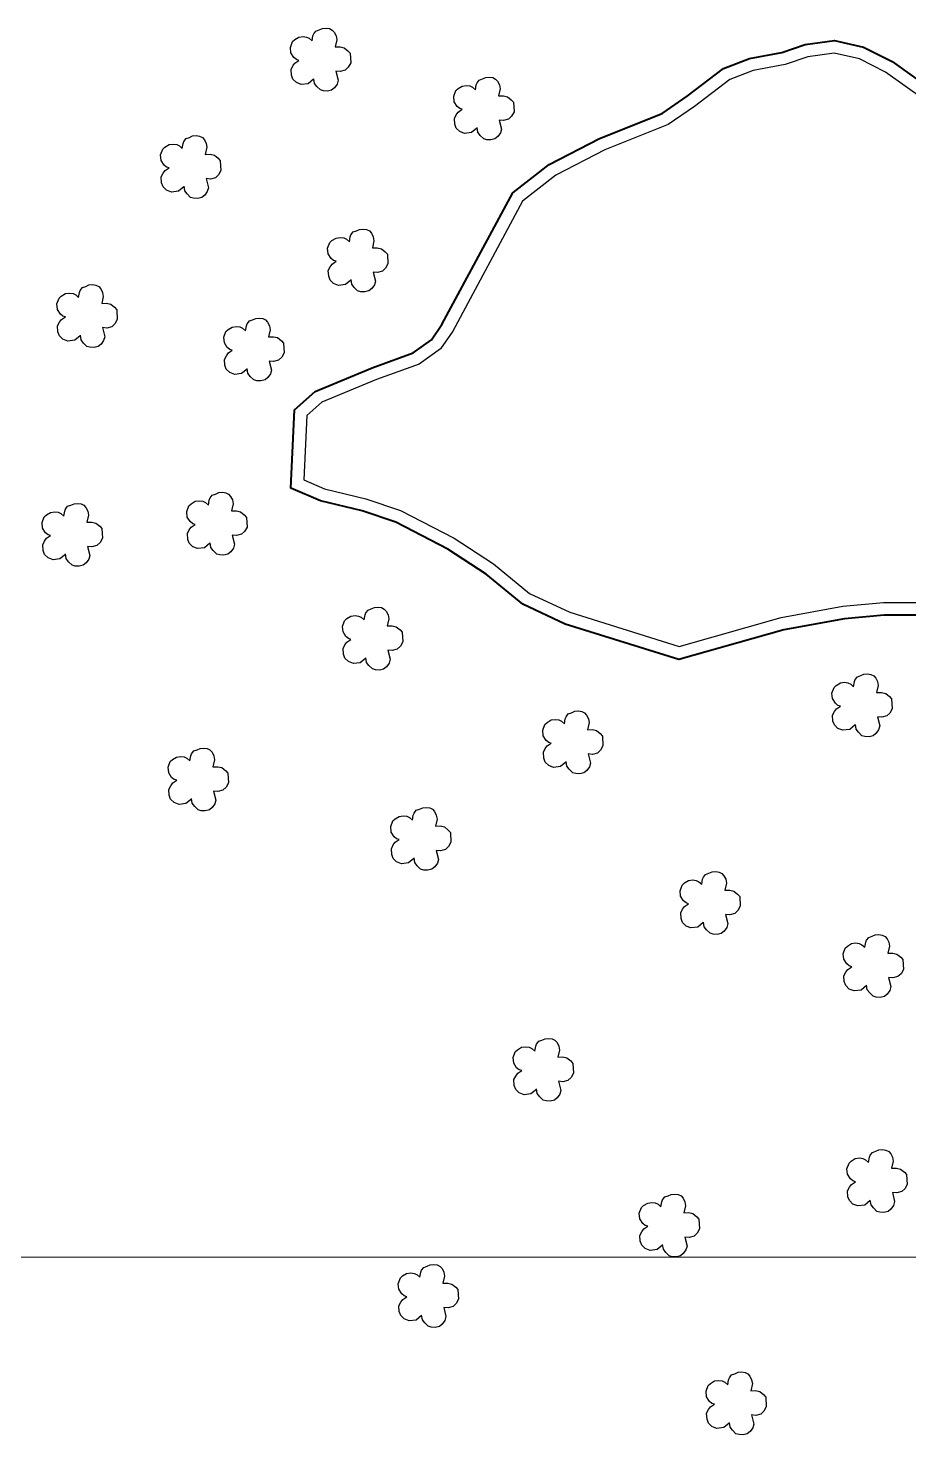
# Model space of a CAD drawing. Extents: x 728964 to 733419, y 7820946 to 7824096.
# Drawn here: x 729960 to 730312, y 7823129 to 7823690 of the extents above; entities that cross this region are included whole.
import ezdxf

# ---------------------------------------------------------------- set-up
doc = ezdxf.new("R2010")
doc.units = 0
doc.header["$MEASUREMENT"] = 0
doc.linetypes.add('CONTINUO', pattern=[0])
for name, color, linetype, lineweight in [('0114000294', 1, 'Continuous', 40), ('0114000294001', 5, 'Continuous', 25), ('MALHA', 8, 'Continuous', 9)]:
    doc.layers.add(name, color=color, linetype=linetype, lineweight=lineweight)
doc.layers.add('SIMBOLO ARVORE', color=118, linetype='Continuous')

msp = doc.modelspace()

# ---------------------------------------------------------------- linework, layer by layer
at = {"layer": '0114000294', "linetype": 'Continuous'}
msp.add_lwpolyline([(730330.54, 7823455.88), (730301.71, 7823455.87), (730285.94, 7823454.46), (730261.75, 7823450.08), (730219.92, 7823438.13), (730174.6, 7823452.33), (730157.7, 7823460.26), (730143.02, 7823472.23), (730127.79, 7823482.24), (730106.96, 7823492.91), (730093.64, 7823497.47), (730077.04, 7823501.46), (730065.1, 7823506.56), (730066.6, 7823537.72), (730074.8, 7823545.09), (730097.55, 7823554.49), (730113.98, 7823560.43), (730121.24, 7823565.59), (730125.41, 7823571.72), (730153.69, 7823624.24), (730168.15, 7823635.51), (730188.22, 7823645.92), (730213.2, 7823655.84), (730223.15, 7823662.76), (730237.72, 7823673.81), (730248.08, 7823677.81), (730260.97, 7823680.2), (730270.2, 7823683.37), (730282, 7823684.92), (730293.56, 7823682.33), (730304.89, 7823676.62), (730320.01, 7823665.8)], dxfattribs=at)
at = {"layer": '0114000294001', "linetype": 'Continuous'}
msp.add_lwpolyline([(730317.02, 7823661.8), (730302.3, 7823672.33), (730291.86, 7823677.59), (730281.78, 7823679.85), (730271.35, 7823678.49), (730262.25, 7823675.35), (730249.46, 7823672.99), (730240.19, 7823669.4), (730226.1, 7823658.71), (730215.58, 7823651.41), (730190.31, 7823641.37), (730170.87, 7823631.29), (730157.6, 7823620.95), (730129.69, 7823569.13), (730124.88, 7823562.04), (730116.32, 7823555.96), (730099.36, 7823549.83), (730077.51, 7823540.8), (730071.5, 7823535.4), (730070.27, 7823509.8), (730078.62, 7823506.23), (730095.04, 7823502.28), (730108.92, 7823497.53), (730130.31, 7823486.57), (730145.98, 7823476.27), (730160.39, 7823464.53), (730176.43, 7823457), (730219.99, 7823443.35), (730260.62, 7823454.96), (730285.27, 7823459.43), (730301.49, 7823460.87), (730330.48, 7823460.89)], dxfattribs=at)
at = {"layer": 'MALHA', "color": 8}
msp.add_line((729114.34, 7823200), (730419.64, 7823200), dxfattribs=at)
at = {"layer": 'SIMBOLO ARVORE', "linetype": 'CONTINUO'}
for points in [[(730074.24, 7823669.54, 0), (730072.07, 7823667.72, 0), (730069.32, 7823667.4, 0), (730067.36, 7823668.17, 0), (730065.96, 7823669.53, 0), (730065.39, 7823671.1, 0), (730065.23, 7823673.41, 0), (730065.99, 7823674.88, 0), (730066.78, 7823675.96, 0), (730068.36, 7823677.03, 0), (730067.35, 7823677.35, 0), (730066.36, 7823678.17, 0), (730065.19, 7823680.02, 0), (730064.98, 7823682.21, 0), (730065.82, 7823684.5, 0), (730066.71, 7823685.31, 0), (730068.33, 7823686.3, 0), (730070.02, 7823686.53, 0), (730071.38, 7823686.34, 0), (730072.45, 7823685.84, 0), (730073.63, 7823684.79, 0), (730073.98, 7823686.8, 0), (730074.28, 7823687.6, 0), (730075.16, 7823688.71, 0), (730076.47, 7823689.19, 0), (730077.74, 7823689.76, 0), (730079.18, 7823689.89, 0), (730080.54, 7823689.69, 0), (730081.64, 7823689.11, 0), (730082.46, 7823688.23, 0), (730083.18, 7823686.81, 0), (730083.46, 7823685.23, 0), (730082.81, 7823682.43, 0), (730084.77, 7823682.46, 0), (730086.4, 7823682.06, 0), (730087.94, 7823680.85, 0), (730088.79, 7823679.88, 0), (730089.02, 7823676.01, 0), (730088.07, 7823674.28, 0), (730086.81, 7823673.13, 0), (730084.83, 7823672.6, 0), (730083.09, 7823672.75, 0), (730084.02, 7823669.14, 0), (730083.59, 7823667.6, 0), (730082.55, 7823666.13, 0), (730081.4, 7823665.22, 0), (730079.77, 7823664.81, 0), (730078.15, 7823664.91, 0), (730076.93, 7823665.26, 0), (730075.54, 7823666.62, 0), (730074.59, 7823667.86, 0), (730074.3, 7823669.73, 0)], [(730139.37, 7823650.04, 0), (730137.2, 7823648.22, 0), (730134.45, 7823647.9, 0), (730132.49, 7823648.66, 0), (730131.09, 7823650.03, 0), (730130.52, 7823651.6, 0), (730130.36, 7823653.91, 0), (730131.11, 7823655.37, 0), (730131.9, 7823656.45, 0), (730133.49, 7823657.53, 0), (730132.48, 7823657.85, 0), (730131.49, 7823658.67, 0), (730130.32, 7823660.51, 0), (730130.11, 7823662.71, 0), (730130.95, 7823664.99, 0), (730131.84, 7823665.81, 0), (730133.45, 7823666.8, 0), (730135.15, 7823667.03, 0), (730136.51, 7823666.83, 0), (730137.58, 7823666.34, 0), (730138.76, 7823665.29, 0), (730139.11, 7823667.29, 0), (730139.41, 7823668.09, 0), (730140.29, 7823669.21, 0), (730141.6, 7823669.69, 0), (730142.87, 7823670.25, 0), (730144.31, 7823670.38, 0), (730145.67, 7823670.19, 0), (730146.77, 7823669.61, 0), (730147.59, 7823668.72, 0), (730148.31, 7823667.3, 0), (730148.59, 7823665.73, 0), (730147.93, 7823662.92, 0), (730149.9, 7823662.95, 0), (730151.53, 7823662.56, 0), (730153.06, 7823661.34, 0), (730153.92, 7823660.37, 0), (730154.15, 7823656.51, 0), (730153.2, 7823654.77, 0), (730151.94, 7823653.62, 0), (730149.96, 7823653.09, 0), (730148.22, 7823653.25, 0), (730149.15, 7823649.63, 0), (730148.72, 7823648.1, 0), (730147.68, 7823646.63, 0), (730146.53, 7823645.71, 0), (730144.89, 7823645.31, 0), (730143.28, 7823645.41, 0), (730142.06, 7823645.75, 0), (730140.67, 7823647.12, 0), (730139.72, 7823648.35, 0), (730139.43, 7823650.22, 0)], [(730022.48, 7823626.68, 0), (730020.32, 7823624.87, 0), (730017.56, 7823624.55, 0), (730015.6, 7823625.31, 0), (730014.21, 7823626.68, 0), (730013.64, 7823628.24, 0), (730013.48, 7823630.56, 0), (730014.23, 7823632.02, 0), (730015.02, 7823633.1, 0), (730016.61, 7823634.17, 0), (730015.6, 7823634.5, 0), (730014.6, 7823635.32, 0), (730013.43, 7823637.16, 0), (730013.22, 7823639.35, 0), (730014.07, 7823641.64, 0), (730014.95, 7823642.46, 0), (730016.57, 7823643.45, 0), (730018.27, 7823643.67, 0), (730019.63, 7823643.48, 0), (730020.7, 7823642.98, 0), (730021.87, 7823641.93, 0), (730022.23, 7823643.94, 0), (730022.53, 7823644.74, 0), (730023.41, 7823645.85, 0), (730024.71, 7823646.33, 0), (730025.99, 7823646.9, 0), (730027.43, 7823647.03, 0), (730028.78, 7823646.84, 0), (730029.89, 7823646.25, 0), (730030.71, 7823645.37, 0), (730031.42, 7823643.95, 0), (730031.7, 7823642.38, 0), (730031.05, 7823639.57, 0), (730033.02, 7823639.6, 0), (730034.65, 7823639.21, 0), (730036.18, 7823637.99, 0), (730037.03, 7823637.02, 0), (730037.26, 7823633.15, 0), (730036.31, 7823631.42, 0), (730035.06, 7823630.27, 0), (730033.07, 7823629.74, 0), (730031.33, 7823629.89, 0), (730032.26, 7823626.28, 0), (730031.84, 7823624.74, 0), (730030.79, 7823623.27, 0), (730029.65, 7823622.36, 0), (730028.01, 7823621.96, 0), (730026.39, 7823622.06, 0), (730025.18, 7823622.4, 0), (730023.79, 7823623.77, 0), (730022.84, 7823625, 0), (730022.55, 7823626.87, 0)], [(730089.09, 7823589.45, 0), (730086.92, 7823587.63, 0), (730084.17, 7823587.31, 0), (730082.21, 7823588.07, 0), (730080.82, 7823589.44, 0), (730080.24, 7823591.01, 0), (730080.09, 7823593.32, 0), (730080.84, 7823594.78, 0), (730081.63, 7823595.86, 0), (730083.21, 7823596.94, 0), (730082.21, 7823597.26, 0), (730081.21, 7823598.08, 0), (730080.04, 7823599.92, 0), (730079.83, 7823602.12, 0), (730080.67, 7823604.4, 0), (730081.56, 7823605.22, 0), (730083.18, 7823606.21, 0), (730084.88, 7823606.44, 0), (730086.23, 7823606.24, 0), (730087.31, 7823605.75, 0), (730088.48, 7823604.7, 0), (730088.83, 7823606.7, 0), (730089.13, 7823607.5, 0), (730090.01, 7823608.62, 0), (730091.32, 7823609.1, 0), (730092.6, 7823609.66, 0), (730094.03, 7823609.79, 0), (730095.39, 7823609.6, 0), (730096.49, 7823609.02, 0), (730097.31, 7823608.13, 0), (730098.03, 7823606.72, 0), (730098.31, 7823605.14, 0), (730097.66, 7823602.33, 0), (730099.63, 7823602.36, 0), (730101.25, 7823601.97, 0), (730102.79, 7823600.75, 0), (730103.64, 7823599.78, 0), (730103.87, 7823595.92, 0), (730102.92, 7823594.19, 0), (730101.66, 7823593.03, 0), (730099.68, 7823592.5, 0), (730097.94, 7823592.66, 0), (730098.87, 7823589.04, 0), (730098.45, 7823587.51, 0), (730097.4, 7823586.04, 0), (730096.25, 7823585.12, 0), (730094.62, 7823584.72, 0), (730093, 7823584.82, 0), (730091.79, 7823585.16, 0), (730090.39, 7823586.53, 0), (730089.45, 7823587.76, 0), (730089.16, 7823589.63, 0)], [(729981.15, 7823567.28, 0), (729978.98, 7823565.46, 0), (729976.23, 7823565.14, 0), (729974.27, 7823565.91, 0), (729972.87, 7823567.27, 0), (729972.3, 7823568.84, 0), (729972.14, 7823571.15, 0), (729972.89, 7823572.61, 0), (729973.69, 7823573.69, 0), (729975.27, 7823574.77, 0), (729974.26, 7823575.09, 0), (729973.27, 7823575.91, 0), (729972.1, 7823577.76, 0), (729971.89, 7823579.95, 0), (729972.73, 7823582.23, 0), (729973.62, 7823583.05, 0), (729975.23, 7823584.04, 0), (729976.93, 7823584.27, 0), (729978.29, 7823584.08, 0), (729979.36, 7823583.58, 0), (729980.54, 7823582.53, 0), (729980.89, 7823584.54, 0), (729981.19, 7823585.34, 0), (729982.07, 7823586.45, 0), (729983.38, 7823586.93, 0), (729984.65, 7823587.5, 0), (729986.09, 7823587.63, 0), (729987.45, 7823587.43, 0), (729988.55, 7823586.85, 0), (729989.37, 7823585.96, 0), (729990.09, 7823584.55, 0), (729990.37, 7823582.97, 0), (729989.72, 7823580.16, 0), (729991.68, 7823580.19, 0), (729993.31, 7823579.8, 0), (729994.84, 7823578.59, 0), (729995.7, 7823577.62, 0), (729995.93, 7823573.75, 0), (729994.98, 7823572.02, 0), (729993.72, 7823570.87, 0), (729991.74, 7823570.34, 0), (729990, 7823570.49, 0), (729990.93, 7823566.88, 0), (729990.5, 7823565.34, 0), (729989.46, 7823563.87, 0), (729988.31, 7823562.95, 0), (729986.68, 7823562.55, 0), (729985.06, 7823562.65, 0), (729983.84, 7823563, 0), (729982.45, 7823564.36, 0), (729981.5, 7823565.6, 0), (729981.21, 7823567.47, 0)], [(730047.69, 7823553.98, 0), (730045.52, 7823552.16, 0), (730042.77, 7823551.84, 0), (730040.81, 7823552.61, 0), (730039.42, 7823553.97, 0), (730038.84, 7823555.54, 0), (730038.68, 7823557.85, 0), (730039.44, 7823559.31, 0), (730040.23, 7823560.39, 0), (730041.81, 7823561.47, 0), (730040.8, 7823561.79, 0), (730039.81, 7823562.61, 0), (730038.64, 7823564.45, 0), (730038.43, 7823566.65, 0), (730039.27, 7823568.93, 0), (730040.16, 7823569.75, 0), (730041.78, 7823570.74, 0), (730043.47, 7823570.97, 0), (730044.83, 7823570.78, 0), (730045.9, 7823570.28, 0), (730047.08, 7823569.23, 0), (730047.43, 7823571.24, 0), (730047.73, 7823572.04, 0), (730048.61, 7823573.15, 0), (730049.92, 7823573.63, 0), (730051.19, 7823574.2, 0), (730052.63, 7823574.33, 0), (730053.99, 7823574.13, 0), (730055.09, 7823573.55, 0), (730055.91, 7823572.66, 0), (730056.63, 7823571.25, 0), (730056.91, 7823569.67, 0), (730056.26, 7823566.86, 0), (730058.22, 7823566.89, 0), (730059.85, 7823566.5, 0), (730061.39, 7823565.29, 0), (730062.24, 7823564.32, 0), (730062.47, 7823560.45, 0), (730061.52, 7823558.72, 0), (730060.26, 7823557.57, 0), (730058.28, 7823557.04, 0), (730056.54, 7823557.19, 0), (730057.47, 7823553.58, 0), (730057.04, 7823552.04, 0), (730056, 7823550.57, 0), (730054.85, 7823549.65, 0), (730053.22, 7823549.25, 0), (730051.6, 7823549.35, 0), (730050.38, 7823549.7, 0), (730048.99, 7823551.06, 0), (730048.04, 7823552.3, 0), (730047.75, 7823554.17, 0)], [(730032.9, 7823484.52, 0), (730030.73, 7823482.7, 0), (730027.98, 7823482.39, 0), (730026.02, 7823483.15, 0), (730024.63, 7823484.52, 0), (730024.05, 7823486.08, 0), (730023.9, 7823488.4, 0), (730024.65, 7823489.86, 0), (730025.44, 7823490.94, 0), (730027.02, 7823492.01, 0), (730026.02, 7823492.33, 0), (730025.02, 7823493.16, 0), (730023.85, 7823495, 0), (730023.64, 7823497.19, 0), (730024.48, 7823499.48, 0), (730025.37, 7823500.3, 0), (730026.99, 7823501.29, 0), (730028.69, 7823501.51, 0), (730030.04, 7823501.32, 0), (730031.12, 7823500.82, 0), (730032.29, 7823499.77, 0), (730032.64, 7823501.78, 0), (730032.94, 7823502.58, 0), (730033.82, 7823503.69, 0), (730035.13, 7823504.17, 0), (730036.41, 7823504.74, 0), (730037.84, 7823504.87, 0), (730039.2, 7823504.68, 0), (730040.3, 7823504.09, 0), (730041.12, 7823503.21, 0), (730041.84, 7823501.79, 0), (730042.12, 7823500.22, 0), (730041.47, 7823497.41, 0), (730043.44, 7823497.44, 0), (730045.06, 7823497.05, 0), (730046.6, 7823495.83, 0), (730047.45, 7823494.86, 0), (730047.68, 7823490.99, 0), (730046.73, 7823489.26, 0), (730045.47, 7823488.11, 0), (730043.49, 7823487.58, 0), (730041.75, 7823487.73, 0), (730042.68, 7823484.12, 0), (730042.26, 7823482.58, 0), (730041.21, 7823481.11, 0), (730040.06, 7823480.2, 0), (730038.43, 7823479.8, 0), (730036.81, 7823479.89, 0), (730035.6, 7823480.24, 0), (730034.2, 7823481.61, 0), (730033.26, 7823482.84, 0), (730032.97, 7823484.71, 0)], [(729975.23, 7823480.09, 0), (729973.07, 7823478.27, 0), (729970.31, 7823477.95, 0), (729968.35, 7823478.72, 0), (729966.96, 7823480.08, 0), (729966.38, 7823481.65, 0), (729966.23, 7823483.96, 0), (729966.98, 7823485.42, 0), (729967.77, 7823486.5, 0), (729969.36, 7823487.58, 0), (729968.35, 7823487.9, 0), (729967.35, 7823488.72, 0), (729966.18, 7823490.57, 0), (729965.97, 7823492.76, 0), (729966.82, 7823495.05, 0), (729967.7, 7823495.86, 0), (729969.32, 7823496.85, 0), (729971.02, 7823497.08, 0), (729972.37, 7823496.89, 0), (729973.45, 7823496.39, 0), (729974.62, 7823495.34, 0), (729974.98, 7823497.35, 0), (729975.28, 7823498.15, 0), (729976.15, 7823499.26, 0), (729977.46, 7823499.74, 0), (729978.74, 7823500.31, 0), (729980.17, 7823500.44, 0), (729981.53, 7823500.24, 0), (729982.64, 7823499.66, 0), (729983.45, 7823498.78, 0), (729984.17, 7823497.36, 0), (729984.45, 7823495.78, 0), (729983.8, 7823492.98, 0), (729985.77, 7823493.01, 0), (729987.4, 7823492.61, 0), (729988.93, 7823491.4, 0), (729989.78, 7823490.43, 0), (729990.01, 7823486.56, 0), (729989.06, 7823484.83, 0), (729987.8, 7823483.68, 0), (729985.82, 7823483.15, 0), (729984.08, 7823483.3, 0), (729985.01, 7823479.69, 0), (729984.59, 7823478.15, 0), (729983.54, 7823476.68, 0), (729982.39, 7823475.76, 0), (729980.76, 7823475.36, 0), (729979.14, 7823475.46, 0), (729977.93, 7823475.81, 0), (729976.54, 7823477.17, 0), (729975.59, 7823478.41, 0), (729975.3, 7823480.28, 0)], [(730095, 7823438.71, 0), (730092.84, 7823436.89, 0), (730090.09, 7823436.58, 0), (730088.12, 7823437.34, 0), (730086.73, 7823438.7, 0), (730086.16, 7823440.27, 0), (730086, 7823442.59, 0), (730086.75, 7823444.05, 0), (730087.54, 7823445.13, 0), (730089.13, 7823446.2, 0), (730088.12, 7823446.52, 0), (730087.13, 7823447.34, 0), (730085.96, 7823449.19, 0), (730085.75, 7823451.38, 0), (730086.59, 7823453.67, 0), (730087.48, 7823454.49, 0), (730089.09, 7823455.47, 0), (730090.79, 7823455.7, 0), (730092.15, 7823455.51, 0), (730093.22, 7823455.01, 0), (730094.4, 7823453.96, 0), (730094.75, 7823455.97, 0), (730095.05, 7823456.77, 0), (730095.93, 7823457.88, 0), (730097.24, 7823458.36, 0), (730098.51, 7823458.93, 0), (730099.95, 7823459.06, 0), (730101.31, 7823458.87, 0), (730102.41, 7823458.28, 0), (730103.23, 7823457.4, 0), (730103.95, 7823455.98, 0), (730104.23, 7823454.4, 0), (730103.57, 7823451.6, 0), (730105.54, 7823451.63, 0), (730107.17, 7823451.24, 0), (730108.7, 7823450.02, 0), (730109.55, 7823449.05, 0), (730109.79, 7823445.18, 0), (730108.84, 7823443.45, 0), (730107.58, 7823442.3, 0), (730105.6, 7823441.77, 0), (730103.86, 7823441.92, 0), (730104.79, 7823438.31, 0), (730104.36, 7823436.77, 0), (730103.32, 7823435.3, 0), (730102.17, 7823434.39, 0), (730100.53, 7823433.99, 0), (730098.91, 7823434.08, 0), (730097.7, 7823434.43, 0), (730096.31, 7823435.79, 0), (730095.36, 7823437.03, 0), (730095.07, 7823438.9, 0)], [(730290.19, 7823412.11, 0), (730288.03, 7823410.29, 0), (730285.27, 7823409.98, 0), (730283.31, 7823410.74, 0), (730281.92, 7823412.1, 0), (730281.34, 7823413.67, 0), (730281.19, 7823415.99, 0), (730281.94, 7823417.45, 0), (730282.73, 7823418.53, 0), (730284.32, 7823419.6, 0), (730283.31, 7823419.92, 0), (730282.31, 7823420.74, 0), (730281.14, 7823422.59, 0), (730280.93, 7823424.78, 0), (730281.78, 7823427.07, 0), (730282.66, 7823427.89, 0), (730284.28, 7823428.87, 0), (730285.98, 7823429.1, 0), (730287.33, 7823428.91, 0), (730288.41, 7823428.41, 0), (730289.58, 7823427.36, 0), (730289.94, 7823429.37, 0), (730290.24, 7823430.17, 0), (730291.11, 7823431.28, 0), (730292.42, 7823431.76, 0), (730293.7, 7823432.33, 0), (730295.13, 7823432.46, 0), (730296.49, 7823432.26, 0), (730297.6, 7823431.68, 0), (730298.41, 7823430.8, 0), (730299.13, 7823429.38, 0), (730299.41, 7823427.8, 0), (730298.76, 7823425, 0), (730300.73, 7823425.03, 0), (730302.36, 7823424.64, 0), (730303.89, 7823423.42, 0), (730304.74, 7823422.45, 0), (730304.97, 7823418.58, 0), (730304.02, 7823416.85, 0), (730302.76, 7823415.7, 0), (730300.78, 7823415.17, 0), (730299.04, 7823415.32, 0), (730299.97, 7823411.71, 0), (730299.55, 7823410.17, 0), (730298.5, 7823408.7, 0), (730297.35, 7823407.79, 0), (730295.72, 7823407.39, 0), (730294.1, 7823407.48, 0), (730292.89, 7823407.83, 0), (730291.5, 7823409.19, 0), (730290.55, 7823410.43, 0), (730290.26, 7823412.3, 0)], [(730174.85, 7823397.33, 0), (730172.69, 7823395.52, 0), (730169.94, 7823395.2, 0), (730167.97, 7823395.96, 0), (730166.58, 7823397.33, 0), (730166.01, 7823398.89, 0), (730165.85, 7823401.21, 0), (730166.6, 7823402.67, 0), (730167.39, 7823403.75, 0), (730168.98, 7823404.82, 0), (730167.97, 7823405.15, 0), (730166.98, 7823405.97, 0), (730165.81, 7823407.81, 0), (730165.59, 7823410, 0), (730166.44, 7823412.29, 0), (730167.33, 7823413.11, 0), (730168.94, 7823414.1, 0), (730170.64, 7823414.32, 0), (730172, 7823414.13, 0), (730173.07, 7823413.63, 0), (730174.25, 7823412.58, 0), (730174.6, 7823414.59, 0), (730174.9, 7823415.39, 0), (730175.78, 7823416.5, 0), (730177.08, 7823416.98, 0), (730178.36, 7823417.55, 0), (730179.8, 7823417.68, 0), (730181.15, 7823417.49, 0), (730182.26, 7823416.9, 0), (730183.08, 7823416.02, 0), (730183.79, 7823414.6, 0), (730184.08, 7823413.03, 0), (730183.42, 7823410.22, 0), (730185.39, 7823410.25, 0), (730187.02, 7823409.86, 0), (730188.55, 7823408.64, 0), (730189.4, 7823407.67, 0), (730189.63, 7823403.8, 0), (730188.69, 7823402.07, 0), (730187.43, 7823400.92, 0), (730185.44, 7823400.39, 0), (730183.71, 7823400.54, 0), (730184.63, 7823396.93, 0), (730184.21, 7823395.39, 0), (730183.16, 7823393.92, 0), (730182.02, 7823393.01, 0), (730180.38, 7823392.61, 0), (730178.76, 7823392.71, 0), (730177.55, 7823393.05, 0), (730176.16, 7823394.42, 0), (730175.21, 7823395.65, 0), (730174.92, 7823397.52, 0)], [(730025.51, 7823382.56, 0), (730023.34, 7823380.74, 0), (730020.59, 7823380.42, 0), (730018.63, 7823381.18, 0), (730017.23, 7823382.55, 0), (730016.66, 7823384.12, 0), (730016.5, 7823386.43, 0), (730017.25, 7823387.89, 0), (730018.05, 7823388.97, 0), (730019.63, 7823390.05, 0), (730018.62, 7823390.37, 0), (730017.63, 7823391.19, 0), (730016.46, 7823393.03, 0), (730016.25, 7823395.23, 0), (730017.09, 7823397.51, 0), (730017.98, 7823398.33, 0), (730019.59, 7823399.32, 0), (730021.29, 7823399.55, 0), (730022.65, 7823399.35, 0), (730023.72, 7823398.86, 0), (730024.9, 7823397.81, 0), (730025.25, 7823399.81, 0), (730025.55, 7823400.61, 0), (730026.43, 7823401.73, 0), (730027.74, 7823402.2, 0), (730029.01, 7823402.77, 0), (730030.45, 7823402.9, 0), (730031.81, 7823402.71, 0), (730032.91, 7823402.13, 0), (730033.73, 7823401.24, 0), (730034.45, 7823399.82, 0), (730034.73, 7823398.25, 0), (730034.08, 7823395.44, 0), (730036.04, 7823395.47, 0), (730037.67, 7823395.08, 0), (730039.21, 7823393.86, 0), (730040.06, 7823392.89, 0), (730040.29, 7823389.03, 0), (730039.34, 7823387.29, 0), (730038.08, 7823386.14, 0), (730036.1, 7823385.61, 0), (730034.36, 7823385.77, 0), (730035.29, 7823382.15, 0), (730034.86, 7823380.62, 0), (730033.82, 7823379.15, 0), (730032.67, 7823378.23, 0), (730031.04, 7823377.83, 0), (730029.42, 7823377.93, 0), (730028.2, 7823378.27, 0), (730026.81, 7823379.64, 0), (730025.86, 7823380.87, 0), (730025.57, 7823382.74, 0)], [(730114.23, 7823358.91, 0), (730112.06, 7823357.09, 0), (730109.31, 7823356.77, 0), (730107.35, 7823357.54, 0), (730105.96, 7823358.9, 0), (730105.38, 7823360.47, 0), (730105.23, 7823362.78, 0), (730105.98, 7823364.25, 0), (730106.77, 7823365.33, 0), (730108.35, 7823366.4, 0), (730107.34, 7823366.72, 0), (730106.35, 7823367.54, 0), (730105.18, 7823369.39, 0), (730104.97, 7823371.58, 0), (730105.81, 7823373.87, 0), (730106.7, 7823374.69, 0), (730108.32, 7823375.67, 0), (730110.01, 7823375.9, 0), (730111.37, 7823375.71, 0), (730112.44, 7823375.21, 0), (730113.62, 7823374.16, 0), (730113.97, 7823376.17, 0), (730114.27, 7823376.97, 0), (730115.15, 7823378.08, 0), (730116.46, 7823378.56, 0), (730117.73, 7823379.13, 0), (730119.17, 7823379.26, 0), (730120.53, 7823379.06, 0), (730121.63, 7823378.48, 0), (730122.45, 7823377.6, 0), (730123.17, 7823376.18, 0), (730123.45, 7823374.6, 0), (730122.8, 7823371.8, 0), (730124.76, 7823371.83, 0), (730126.39, 7823371.43, 0), (730127.93, 7823370.22, 0), (730128.78, 7823369.25, 0), (730129.01, 7823365.38, 0), (730128.06, 7823363.65, 0), (730126.8, 7823362.5, 0), (730124.82, 7823361.97, 0), (730123.08, 7823362.12, 0), (730124.01, 7823358.51, 0), (730123.58, 7823356.97, 0), (730122.54, 7823355.5, 0), (730121.39, 7823354.59, 0), (730119.76, 7823354.18, 0), (730118.14, 7823354.28, 0), (730116.92, 7823354.63, 0), (730115.53, 7823355.99, 0), (730114.58, 7823357.23, 0), (730114.29, 7823359.1, 0)], [(730229.62, 7823333.33, 0), (730227.46, 7823331.51, 0), (730224.7, 7823331.19, 0), (730222.74, 7823331.95, 0), (730221.35, 7823333.32, 0), (730220.78, 7823334.89, 0), (730220.62, 7823337.2, 0), (730221.37, 7823338.66, 0), (730222.16, 7823339.74, 0), (730223.75, 7823340.82, 0), (730222.74, 7823341.14, 0), (730221.75, 7823341.96, 0), (730220.57, 7823343.8, 0), (730220.36, 7823346, 0), (730221.21, 7823348.28, 0), (730222.09, 7823349.1, 0), (730223.71, 7823350.09, 0), (730225.41, 7823350.32, 0), (730226.77, 7823350.12, 0), (730227.84, 7823349.63, 0), (730229.01, 7823348.58, 0), (730229.37, 7823350.58, 0), (730229.67, 7823351.39, 0), (730230.55, 7823352.5, 0), (730231.85, 7823352.98, 0), (730233.13, 7823353.54, 0), (730234.57, 7823353.68, 0), (730235.92, 7823353.48, 0), (730237.03, 7823352.9, 0), (730237.85, 7823352.01, 0), (730238.56, 7823350.6, 0), (730238.84, 7823349.02, 0), (730238.19, 7823346.21, 0), (730240.16, 7823346.24, 0), (730241.79, 7823345.85, 0), (730243.32, 7823344.64, 0), (730244.17, 7823343.66, 0), (730244.4, 7823339.8, 0), (730243.45, 7823338.07, 0), (730242.2, 7823336.91, 0), (730240.21, 7823336.38, 0), (730238.48, 7823336.54, 0), (730239.4, 7823332.93, 0), (730238.98, 7823331.39, 0), (730237.93, 7823329.92, 0), (730236.79, 7823329, 0), (730235.15, 7823328.6, 0), (730233.53, 7823328.7, 0), (730232.32, 7823329.04, 0), (730230.93, 7823330.41, 0), (730229.98, 7823331.64, 0), (730229.69, 7823333.51, 0)], [(730294.68, 7823308.21, 0), (730292.52, 7823306.39, 0), (730289.77, 7823306.07, 0), (730287.8, 7823306.83, 0), (730286.41, 7823308.2, 0), (730285.84, 7823309.77, 0), (730285.68, 7823312.08, 0), (730286.43, 7823313.54, 0), (730287.22, 7823314.62, 0), (730288.81, 7823315.7, 0), (730287.8, 7823316.02, 0), (730286.81, 7823316.84, 0), (730285.64, 7823318.68, 0), (730285.43, 7823320.88, 0), (730286.27, 7823323.16, 0), (730287.16, 7823323.98, 0), (730288.77, 7823324.97, 0), (730290.47, 7823325.2, 0), (730291.83, 7823325, 0), (730292.9, 7823324.51, 0), (730294.08, 7823323.46, 0), (730294.43, 7823325.46, 0), (730294.73, 7823326.26, 0), (730295.61, 7823327.38, 0), (730296.92, 7823327.85, 0), (730298.19, 7823328.42, 0), (730299.63, 7823328.55, 0), (730300.99, 7823328.36, 0), (730302.09, 7823327.78, 0), (730302.91, 7823326.89, 0), (730303.63, 7823325.47, 0), (730303.91, 7823323.9, 0), (730303.25, 7823321.09, 0), (730305.22, 7823321.12, 0), (730306.85, 7823320.73, 0), (730308.38, 7823319.51, 0), (730309.23, 7823318.54, 0), (730309.47, 7823314.68, 0), (730308.52, 7823312.94, 0), (730307.26, 7823311.79, 0), (730305.28, 7823311.26, 0), (730303.54, 7823311.42, 0), (730304.47, 7823307.8, 0), (730304.04, 7823306.27, 0), (730303, 7823304.8, 0), (730301.85, 7823303.88, 0), (730300.21, 7823303.48, 0), (730298.6, 7823303.58, 0), (730297.38, 7823303.92, 0), (730295.99, 7823305.29, 0), (730295.04, 7823306.52, 0), (730294.75, 7823308.39, 0)], [(730163.08, 7823266.83, 0), (730160.92, 7823265.01, 0), (730158.16, 7823264.69, 0), (730156.2, 7823265.45, 0), (730154.81, 7823266.82, 0), (730154.24, 7823268.39, 0), (730154.08, 7823270.7, 0), (730154.83, 7823272.16, 0), (730155.62, 7823273.24, 0), (730157.21, 7823274.32, 0), (730156.2, 7823274.64, 0), (730155.2, 7823275.46, 0), (730154.03, 7823277.3, 0), (730153.82, 7823279.5, 0), (730154.67, 7823281.78, 0), (730155.55, 7823282.6, 0), (730157.17, 7823283.59, 0), (730158.87, 7823283.82, 0), (730160.23, 7823283.62, 0), (730161.3, 7823283.13, 0), (730162.47, 7823282.08, 0), (730162.83, 7823284.08, 0), (730163.13, 7823284.88, 0), (730164, 7823286, 0), (730165.31, 7823286.48, 0), (730166.59, 7823287.04, 0), (730168.03, 7823287.17, 0), (730169.38, 7823286.98, 0), (730170.49, 7823286.4, 0), (730171.31, 7823285.51, 0), (730172.02, 7823284.1, 0), (730172.3, 7823282.52, 0), (730171.65, 7823279.71, 0), (730173.62, 7823279.74, 0), (730175.25, 7823279.35, 0), (730176.78, 7823278.14, 0), (730177.63, 7823277.16, 0), (730177.86, 7823273.3, 0), (730176.91, 7823271.57, 0), (730175.65, 7823270.41, 0), (730173.67, 7823269.88, 0), (730171.93, 7823270.04, 0), (730172.86, 7823266.43, 0), (730172.44, 7823264.89, 0), (730171.39, 7823263.42, 0), (730170.24, 7823262.5, 0), (730168.61, 7823262.1, 0), (730166.99, 7823262.2, 0), (730165.78, 7823262.54, 0), (730164.39, 7823263.91, 0), (730163.44, 7823265.14, 0), (730163.15, 7823267.01, 0)], [(730296.16, 7823222.49, 0), (730294, 7823220.68, 0), (730291.25, 7823220.36, 0), (730289.28, 7823221.12, 0), (730287.89, 7823222.49, 0), (730287.32, 7823224.05, 0), (730287.16, 7823226.37, 0), (730287.91, 7823227.83, 0), (730288.7, 7823228.91, 0), (730290.29, 7823229.98, 0), (730289.28, 7823230.31, 0), (730288.29, 7823231.13, 0), (730287.12, 7823232.97, 0), (730286.9, 7823235.16, 0), (730287.75, 7823237.45, 0), (730288.64, 7823238.27, 0), (730290.25, 7823239.26, 0), (730291.95, 7823239.48, 0), (730293.31, 7823239.29, 0), (730294.38, 7823238.79, 0), (730295.56, 7823237.74, 0), (730295.91, 7823239.75, 0), (730296.21, 7823240.55, 0), (730297.09, 7823241.66, 0), (730298.39, 7823242.14, 0), (730299.67, 7823242.71, 0), (730301.11, 7823242.84, 0), (730302.46, 7823242.65, 0), (730303.57, 7823242.06, 0), (730304.39, 7823241.18, 0), (730305.1, 7823239.76, 0), (730305.39, 7823238.19, 0), (730304.73, 7823235.38, 0), (730306.7, 7823235.41, 0), (730308.33, 7823235.02, 0), (730309.86, 7823233.8, 0), (730310.71, 7823232.83, 0), (730310.94, 7823228.96, 0), (730310, 7823227.23, 0), (730308.74, 7823226.08, 0), (730306.75, 7823225.55, 0), (730305.02, 7823225.7, 0), (730305.94, 7823222.09, 0), (730305.52, 7823220.55, 0), (730304.47, 7823219.08, 0), (730303.33, 7823218.17, 0), (730301.69, 7823217.77, 0), (730300.07, 7823217.87, 0), (730298.86, 7823218.21, 0), (730297.47, 7823219.58, 0), (730296.52, 7823220.81, 0), (730296.23, 7823222.68, 0)], [(730213.36, 7823204.76, 0), (730211.19, 7823202.94, 0), (730208.44, 7823202.62, 0), (730206.48, 7823203.39, 0), (730205.09, 7823204.75, 0), (730204.51, 7823206.32, 0), (730204.36, 7823208.63, 0), (730205.11, 7823210.09, 0), (730205.9, 7823211.18, 0), (730207.48, 7823212.25, 0), (730206.47, 7823212.57, 0), (730205.48, 7823213.39, 0), (730204.31, 7823215.24, 0), (730204.1, 7823217.43, 0), (730204.94, 7823219.72, 0), (730205.83, 7823220.53, 0), (730207.45, 7823221.52, 0), (730209.14, 7823221.75, 0), (730210.5, 7823221.56, 0), (730211.57, 7823221.06, 0), (730212.75, 7823220.01, 0), (730213.1, 7823222.02, 0), (730213.4, 7823222.82, 0), (730214.28, 7823223.93, 0), (730215.59, 7823224.41, 0), (730216.86, 7823224.98, 0), (730218.3, 7823225.11, 0), (730219.66, 7823224.91, 0), (730220.76, 7823224.33, 0), (730221.58, 7823223.45, 0), (730222.3, 7823222.03, 0), (730222.58, 7823220.45, 0), (730221.93, 7823217.65, 0), (730223.89, 7823217.68, 0), (730225.52, 7823217.28, 0), (730227.06, 7823216.07, 0), (730227.91, 7823215.1, 0), (730228.14, 7823211.23, 0), (730227.19, 7823209.5, 0), (730225.93, 7823208.35, 0), (730223.95, 7823207.82, 0), (730222.21, 7823207.97, 0), (730223.14, 7823204.36, 0), (730222.71, 7823202.82, 0), (730221.67, 7823201.35, 0), (730220.52, 7823200.44, 0), (730218.89, 7823200.03, 0), (730217.27, 7823200.13, 0), (730216.05, 7823200.48, 0), (730214.66, 7823201.84, 0), (730213.71, 7823203.08, 0), (730213.42, 7823204.95, 0)], [(730117.24, 7823176.68, 0), (730115.08, 7823174.86, 0), (730112.32, 7823174.55, 0), (730110.36, 7823175.31, 0), (730108.97, 7823176.68, 0), (730108.4, 7823178.24, 0), (730108.24, 7823180.56, 0), (730108.99, 7823182.02, 0), (730109.78, 7823183.1, 0), (730111.37, 7823184.17, 0), (730110.36, 7823184.49, 0), (730109.36, 7823185.31, 0), (730108.19, 7823187.16, 0), (730107.98, 7823189.35, 0), (730108.83, 7823191.64, 0), (730109.71, 7823192.46, 0), (730111.33, 7823193.44, 0), (730113.03, 7823193.67, 0), (730114.39, 7823193.48, 0), (730115.46, 7823192.98, 0), (730116.63, 7823191.93, 0), (730116.99, 7823193.94, 0), (730117.29, 7823194.74, 0), (730118.17, 7823195.85, 0), (730119.47, 7823196.33, 0), (730120.75, 7823196.9, 0), (730122.19, 7823197.03, 0), (730123.54, 7823196.84, 0), (730124.65, 7823196.25, 0), (730125.47, 7823195.37, 0), (730126.18, 7823193.95, 0), (730126.46, 7823192.37, 0), (730125.81, 7823189.57, 0), (730127.78, 7823189.6, 0), (730129.41, 7823189.21, 0), (730130.94, 7823187.99, 0), (730131.79, 7823187.02, 0), (730132.02, 7823183.15, 0), (730131.07, 7823181.42, 0), (730129.82, 7823180.27, 0), (730127.83, 7823179.74, 0), (730126.1, 7823179.89, 0), (730127.02, 7823176.28, 0), (730126.6, 7823174.74, 0), (730125.55, 7823173.27, 0), (730124.41, 7823172.36, 0), (730122.77, 7823171.96, 0), (730121.15, 7823172.05, 0), (730119.94, 7823172.4, 0), (730118.55, 7823173.77, 0), (730117.6, 7823175, 0), (730117.31, 7823176.87, 0)], [(730239.97, 7823133.83, 0), (730237.81, 7823132.01, 0), (730235.06, 7823131.69, 0), (730233.09, 7823132.45, 0), (730231.7, 7823133.82, 0), (730231.13, 7823135.39, 0), (730230.97, 7823137.7, 0), (730231.72, 7823139.16, 0), (730232.51, 7823140.24, 0), (730234.1, 7823141.32, 0), (730233.09, 7823141.64, 0), (730232.1, 7823142.46, 0), (730230.93, 7823144.3, 0), (730230.71, 7823146.5, 0), (730231.56, 7823148.78, 0), (730232.45, 7823149.6, 0), (730234.06, 7823150.59, 0), (730235.76, 7823150.82, 0), (730237.12, 7823150.62, 0), (730238.19, 7823150.13, 0), (730239.37, 7823149.08, 0), (730239.72, 7823151.08, 0), (730240.02, 7823151.88, 0), (730240.9, 7823153, 0), (730242.2, 7823153.48, 0), (730243.48, 7823154.04, 0), (730244.92, 7823154.17, 0), (730246.27, 7823153.98, 0), (730247.38, 7823153.4, 0), (730248.2, 7823152.51, 0), (730248.91, 7823151.1, 0), (730249.2, 7823149.52, 0), (730248.54, 7823146.71, 0), (730250.51, 7823146.74, 0), (730252.14, 7823146.35, 0), (730253.67, 7823145.13, 0), (730254.52, 7823144.16, 0), (730254.75, 7823140.3, 0), (730253.81, 7823138.57, 0), (730252.55, 7823137.41, 0), (730250.56, 7823136.88, 0), (730248.83, 7823137.04, 0), (730249.75, 7823133.42, 0), (730249.33, 7823131.89, 0), (730248.28, 7823130.42, 0), (730247.14, 7823129.5, 0), (730245.5, 7823129.1, 0), (730243.88, 7823129.2, 0), (730242.67, 7823129.54, 0), (730241.28, 7823130.91, 0), (730240.33, 7823132.14, 0), (730240.04, 7823134.01, 0)]]:
    msp.add_polyline3d(points, dxfattribs=at)

doc.saveas('drawing.dxf')
